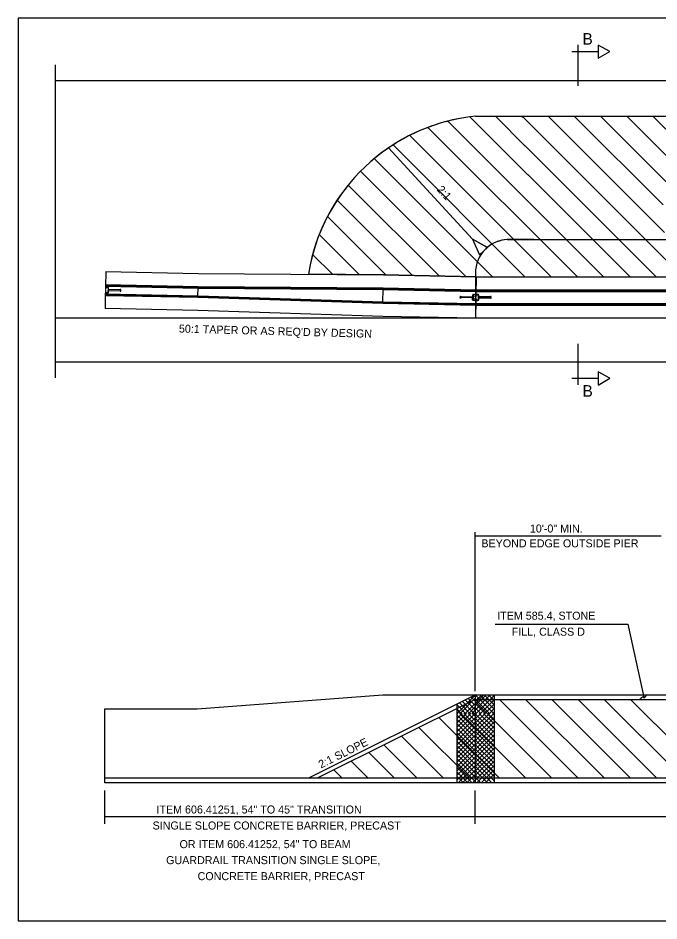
# Model space of a CAD drawing. Extents: x -164 to -43, y -137 to -88.
# Drawn here: x -163.72 to -129.15, y -136.87 to -88.15 of the extents above; entities that cross this region are included whole.
import ezdxf

# ---------------------------------------------------------------- set-up
doc = ezdxf.new("R2010")
doc.units = 0
for name, color, linetype in [('BDR-Clip Boundary', 7, 'Continuous'), ('Bridge-Fill-2', 7, 'Continuous'), ('Bridge-Gen-Slope', 7, 'Continuous'), ('Bridge-Text', 7, 'Continuous'), ('E-Road-Jersey Barrier', 7, 'Continuous'), ('Exist_Roadway', 7, 'Continuous'), ('MedianDropBarrier', 7, 'Continuous'), ('Shear Connectors', 7, 'Continuous'), ('TUBE', 7, 'Continuous')]:
    doc.layers.add(name, color=color, linetype=linetype)

msp = doc.modelspace()

# ---------------------------------------------------------------- linework, layer by layer
at = {"layer": 'BDR-Clip Boundary'}
msp.add_lwpolyline([(-43.411, -88.146), (-163.716, -88.146), (-163.716, -136.872), (-43.411, -136.872)], close=True, dxfattribs=at)
at = {"layer": 'Bridge-Fill-2'}
for p, q in [((-139.039, -93.438), (-79.06, -93.438)), ((-137.33, -100.104), (-128.64, -100.104))]:
    msp.add_line(p, q, dxfattribs=at)
for centre, radius, start, end in [((-138.002, -103.569), 10.184, 95.8468, 170.9805), ((-137.253, -101.901), 1.798, 92.0831, 186.5033)]:
    msp.add_arc(centre, radius, start, end, dxfattribs=at)
at = {"layer": 'Bridge-Gen-Slope'}
msp.add_line((-139.215, -100.076), (-143.739, -95.155), dxfattribs=at)
msp.add_lwpolyline([(-139.215, -100.076), (-138.833, -100.928), (-138.398, -100.529)], close=True, dxfattribs=at)
at = {"layer": 'Bridge-Text'}
for p, q in [((-133.503, -91.804), (-133.503, -89.592)), ((-133.842, -89.956), (-132.425, -89.956)), ((-133.503, -107.944), (-133.503, -105.731)), ((-133.842, -107.583), (-132.425, -107.583)), ((-139.06, -117.65), (-139.06, -115.894)), ((-139.06, -116.094), (-129.039, -116.094)), ((-139.06, -124.47), (-139.06, -117.65)), ((-159.039, -131.636), (-159.039, -129.827)), ((-139.06, -131.636), (-139.06, -129.827)), ((-139.06, -131.246), (-159.039, -131.246)), ((-79.039, -131.246), (-139.06, -131.246))]:
    msp.add_line(p, q, dxfattribs=at)
for points in [[(-132.425, -90.302), (-131.795, -89.956), (-132.425, -89.609), (-132.425, -90.302)], [(-132.425, -107.961), (-131.795, -107.583), (-132.425, -107.237), (-132.425, -107.961)], [(-137.978, -120.858), (-130.826, -120.858), (-129.975, -124.794)]]:
    msp.add_lwpolyline(points, dxfattribs=at)
msp.add_open_spline([(-130.151, -124.889), (-130.019, -124.72), (-129.945, -124.878), (-129.814, -124.674)], degree=2, dxfattribs=at)
at = {"layer": 'E-Road-Jersey Barrier'}
for p, q in [((-161.692, -107.564), (-161.692, -90.664)), ((-161.692, -91.509), (-45.674, -91.509)), ((-139.352, -93.475), (-136.221, -96.606)), ((-139.039, -93.438), (-136.505, -93.438)), ((-137.975, -93.438), (-136.36, -95.053)), ((-136.561, -93.438), (-136.5, -93.499)), ((-136.501, -93.485), (-127.881, -102.104)), ((-135.134, -93.438), (-128.855, -99.716)), ((-133.719, -93.438), (-128.923, -98.234)), ((-132.305, -93.438), (-128.349, -97.394)), ((-130.891, -93.438), (-127.391, -96.937)), ((-129.477, -93.438), (-127.039, -95.876)), ((-140.536, -93.705), (-132.137, -102.104)), ((-142.592, -94.478), (-134.965, -102.104)), ((-141.61, -94.046), (-133.551, -102.104)), ((-143.492, -94.992), (-136.38, -102.104)), ((-143.739, -95.155), (-139.215, -100.076)), ((-139.215, -100.076), (-143.739, -95.155)), ((-136.362, -95.038), (-129.295, -102.104)), ((-144.507, -95.734), (-138.137, -102.104)), ((-145.245, -96.41), (-139.562, -102.094)), ((-136.222, -96.592), (-130.71, -102.104)), ((-145.913, -97.156), (-141.005, -102.065)), ((-146.511, -97.973), (-142.448, -102.036)), ((-147.034, -98.864), (-143.891, -102.007)), ((-147.477, -99.835), (-145.318, -101.994)), ((-138.408, -100.523), (-139.215, -100.076)), ((-135.907, -100.105), (-135.907, -100.104)), ((-147.829, -100.897), (-146.744, -101.983)), ((-139.039, -102.812), (-119.06, -102.812)), ((-139.039, -102.832), (-119.06, -102.832)), ((-139.039, -102.842), (-119.06, -102.842)), ((-139.039, -102.853), (-119.06, -102.853)), ((-139.039, -102.863), (-119.06, -102.863)), ((-139.039, -102.874), (-119.06, -102.874)), ((-139.039, -102.895), (-119.06, -102.895)), ((-139.039, -103.554), (-119.06, -103.554)), ((-139.039, -103.575), (-119.06, -103.575)), ((-139.039, -103.586), (-119.06, -103.586)), ((-139.039, -103.596), (-119.06, -103.596)), ((-139.039, -103.607), (-119.06, -103.607)), ((-139.039, -103.617), (-119.06, -103.617)), ((-139.039, -103.637), (-119.06, -103.637)), ((-119.06, -104.345), (-139.039, -104.345)), ((-139.039, -124.67), (-148.06, -129.17)), ((-140.041, -125.67), (-139.041, -124.67)), ((-139.604, -125.67), (-138.604, -124.67)), ((-139.25, -125.67), (-138.25, -124.67)), ((-139.124, -124.712), (-139.06, -124.777)), ((-139.039, -125.232), (-138.477, -124.67)), ((-139.039, -124.996), (-138.713, -124.67)), ((-139.039, -124.76), (-138.948, -124.67)), ((-139.039, -124.682), (-138.051, -125.67)), ((-139.006, -125.67), (-138.039, -124.703)), ((-138.815, -124.67), (-138.039, -125.446)), ((-138.58, -124.67), (-138.039, -125.21)), ((-138.344, -124.67), (-138.039, -124.975)), ((-138.108, -124.67), (-138.039, -124.739)), ((-138.039, -124.67), (-138.039, -129.422)), ((-139.06, -124.92), (-147.58, -129.17)), ((-140.06, -125.17), (-140.06, -129.422)), ((-140.06, -125.191), (-139.581, -125.67)), ((-139.91, -125.104), (-139.345, -125.67)), ((-139.876, -125.67), (-139.06, -124.854)), ((-139.753, -125.026), (-139.11, -125.67)), ((-139.596, -124.947), (-139.06, -125.484)), ((-139.439, -124.869), (-139.06, -125.248)), ((-139.281, -124.791), (-139.06, -125.012)), ((-139.06, -124.92), (-89.06, -124.92)), ((-139.039, -124.917), (-138.287, -125.67)), ((-139.039, -125.055), (-134.925, -129.17)), ((-139.039, -125.153), (-138.522, -125.67)), ((-138.77, -125.67), (-138.039, -124.939)), ((-138.534, -125.67), (-138.039, -125.174)), ((-137.76, -124.92), (-133.51, -129.17)), ((-136.346, -124.92), (-132.096, -129.17)), ((-134.932, -124.92), (-130.682, -129.17)), ((-133.518, -124.92), (-129.268, -129.17)), ((-132.104, -124.92), (-127.854, -129.17)), ((-130.689, -124.92), (-126.439, -129.17)), ((-140.08, -125.428), (-136.339, -129.17)), ((-140.06, -125.426), (-139.817, -125.67)), ((-140.06, -125.662), (-140.052, -125.67)), ((-140.06, -126.437), (-139.292, -125.67)), ((-140.06, -126.201), (-139.528, -125.67)), ((-140.06, -125.966), (-139.764, -125.67)), ((-140.06, -125.73), (-139.999, -125.67)), ((-140.06, -126.673), (-139.06, -125.673)), ((-139.907, -125.67), (-139.06, -126.517)), ((-139.672, -125.67), (-139.06, -126.281)), ((-139.436, -125.67), (-139.06, -126.046)), ((-139.404, -125.67), (-139.06, -125.325)), ((-139.2, -125.67), (-139.06, -125.81)), ((-139.039, -125.389), (-138.758, -125.67)), ((-139.039, -125.624), (-138.994, -125.67)), ((-139.039, -126.655), (-138.053, -125.67)), ((-139.039, -126.419), (-138.289, -125.67)), ((-139.039, -126.184), (-138.525, -125.67)), ((-139.039, -125.948), (-138.761, -125.67)), ((-139.039, -125.712), (-138.996, -125.67)), ((-139.039, -125.711), (-138.039, -126.711)), ((-138.845, -125.67), (-138.039, -126.475)), ((-138.609, -125.67), (-138.039, -126.24)), ((-138.373, -125.67), (-138.039, -126.004)), ((-138.299, -125.67), (-138.039, -125.41)), ((-138.138, -125.67), (-138.039, -125.768)), ((-138.063, -125.67), (-138.039, -125.646)), ((-141.023, -125.899), (-137.753, -129.17)), ((-140.06, -125.753), (-139.06, -126.753)), ((-140.06, -126.909), (-139.06, -125.909)), ((-140.06, -125.989), (-139.06, -126.989)), ((-140.06, -127.144), (-139.06, -126.144)), ((-139.039, -126.891), (-138.039, -125.891)), ((-139.039, -125.947), (-138.039, -126.947)), ((-139.039, -127.127), (-138.039, -126.127)), ((-139.039, -126.182), (-138.039, -127.182)), ((-142.094, -126.433), (-139.357, -129.17)), ((-140.06, -126.224), (-139.06, -127.224)), ((-140.06, -127.38), (-139.06, -126.38)), ((-140.06, -126.46), (-139.06, -127.46)), ((-140.06, -127.616), (-139.06, -126.616)), ((-139.039, -127.362), (-138.039, -126.362)), ((-139.039, -126.418), (-138.039, -127.418)), ((-139.039, -127.598), (-138.039, -126.598)), ((-139.039, -126.654), (-138.039, -127.654)), ((-143.037, -126.904), (-140.771, -129.17)), ((-140.06, -126.696), (-139.06, -127.696)), ((-140.06, -127.851), (-139.06, -126.851)), ((-140.06, -126.931), (-139.06, -127.931)), ((-140.06, -128.087), (-139.06, -127.087)), ((-140.06, -127.167), (-139.06, -128.167)), ((-139.039, -127.834), (-138.039, -126.834)), ((-139.039, -126.889), (-138.039, -127.889)), ((-139.039, -128.069), (-138.039, -127.069)), ((-139.039, -127.125), (-138.039, -128.125)), ((-143.981, -127.374), (-142.186, -129.17)), ((-140.06, -128.323), (-139.06, -127.323)), ((-140.06, -127.403), (-139.06, -128.403)), ((-140.06, -128.558), (-139.06, -127.558)), ((-140.06, -127.638), (-139.06, -128.638)), ((-139.039, -128.305), (-138.039, -127.305)), ((-139.039, -127.361), (-138.039, -128.361)), ((-139.039, -128.541), (-138.039, -127.541)), ((-139.039, -127.597), (-138.039, -128.597)), ((-144.799, -127.783), (-143.413, -129.17)), ((-140.06, -128.794), (-139.06, -127.794)), ((-140.06, -127.874), (-139.06, -128.874)), ((-140.06, -129.03), (-139.06, -128.03)), ((-140.06, -128.11), (-138.75, -129.42)), ((-139.039, -128.776), (-138.039, -127.776)), ((-139.039, -127.832), (-138.039, -128.832)), ((-139.039, -129.012), (-138.039, -128.012)), ((-139.039, -128.068), (-138.039, -129.068)), ((-145.743, -128.253), (-144.827, -129.17)), ((-140.06, -129.266), (-139.06, -128.266)), ((-140.06, -128.346), (-138.986, -129.42)), ((-140.06, -128.581), (-139.222, -129.42)), ((-139.978, -129.42), (-139.06, -128.501)), ((-139.211, -129.42), (-138.039, -128.248)), ((-139.039, -128.304), (-138.039, -129.304)), ((-139.039, -128.539), (-138.159, -129.42)), ((-138.975, -129.42), (-138.039, -128.484)), ((-146.687, -128.724), (-146.241, -129.17)), ((-140.06, -128.817), (-139.457, -129.42)), ((-139.693, -129.42), (-140.06, -129.053)), ((-139.742, -129.42), (-139.06, -128.737)), ((-139.507, -129.42), (-139.06, -128.973)), ((-139.039, -128.775), (-138.394, -129.42)), ((-139.039, -129.011), (-138.88, -129.17)), ((-138.739, -129.42), (-138.039, -128.719)), ((-138.504, -129.42), (-138.039, -128.955))]:
    msp.add_line(p, q, dxfattribs=at)
for points in [[(-136.505, -93.438), (-134.99, -93.438), (-127.039, -93.438)], [(-139.215, -100.076), (-138.833, -100.928), (-138.616, -100.728)], [(-135.907, -100.104), (-137.318, -100.104), (-137.33, -100.104)], [(-137.33, -100.104), (-137.33, -100.105)], [(-139.039, -102.104), (-144.008, -102.005), (-148.06, -101.972)], [(-139.039, -102.104), (-139.039, -103.058), (-138.987, -103.058)], [(-139.039, -102.104), (-119.06, -102.104)], [(-138.988, -103.391), (-139.039, -103.391), (-139.039, -104.345)], [(-119.06, -129.17), (-119.06, -129.42), (-139.039, -129.42), (-139.039, -129.17)]]:
    msp.add_lwpolyline(points, dxfattribs=at)
msp.add_lwpolyline([(-139.039, -124.67), (-119.06, -124.67), (-119.06, -129.17), (-139.039, -129.17)], close=True, dxfattribs=at)
for centre, radius, start, end in [((-138.002, -103.569), 10.184, 95.8468, 124.2873), ((-138.002, -103.569), 10.184, 124.2873, 170.9791), ((-137.253, -101.901), 1.798, 92.4437, 129.9788), ((-137.253, -101.901), 1.798, 139.2932, 186.4889)]:
    msp.add_arc(centre, radius, start, end, dxfattribs=at)
at = {"layer": 'Exist_Roadway'}
for p, q in [((-139.053, -104.344), (-161.692, -104.344)), ((-45.674, -106.718), (-161.692, -106.718))]:
    msp.add_line(p, q, dxfattribs=at)
at = {"layer": 'MedianDropBarrier'}
for p, q in [((-159.002, -102.594), (-154.003, -102.694)), ((-159.002, -102.615), (-154.003, -102.715)), ((-159.001, -102.552), (-154.002, -102.652)), ((-159.001, -102.563), (-154.002, -102.663)), ((-159.001, -102.573), (-154.002, -102.673)), ((-159.001, -102.584), (-154.002, -102.684)), ((-159, -102.533), (-154.001, -102.633)), ((-154.013, -103.217), (-154.001, -102.633)), ((-154.003, -102.694), (-144.023, -102.774)), ((-154.003, -102.715), (-144.023, -102.795)), ((-154.002, -102.652), (-144.022, -102.732)), ((-154.002, -102.663), (-144.022, -102.742)), ((-154.002, -102.673), (-144.023, -102.753)), ((-154.002, -102.684), (-144.023, -102.763)), ((-154.001, -102.633), (-144.022, -102.712)), ((-144.038, -103.537), (-144.022, -102.712)), ((-144.023, -102.753), (-139.024, -102.853)), ((-144.023, -102.763), (-139.024, -102.863)), ((-144.023, -102.774), (-139.024, -102.874)), ((-144.023, -102.795), (-139.024, -102.895)), ((-144.022, -102.712), (-139.023, -102.812)), ((-144.022, -102.732), (-139.023, -102.832)), ((-144.022, -102.742), (-139.023, -102.842)), ((-159.012, -103.097), (-154.013, -103.197)), ((-159.012, -103.117), (-154.013, -103.217)), ((-159.011, -103.056), (-154.012, -103.156)), ((-159.011, -103.066), (-154.012, -103.166)), ((-159.011, -103.076), (-154.012, -103.176)), ((-159.011, -103.087), (-154.012, -103.187)), ((-159.01, -103.035), (-154.011, -103.135)), ((-154.013, -103.197), (-144.038, -103.517)), ((-154.013, -103.217), (-144.038, -103.537)), ((-154.012, -103.156), (-144.037, -103.475)), ((-154.012, -103.166), (-144.037, -103.486)), ((-154.012, -103.176), (-144.038, -103.496)), ((-154.012, -103.187), (-144.038, -103.506)), ((-154.011, -103.135), (-144.037, -103.454)), ((-144.038, -103.496), (-139.039, -103.596)), ((-144.038, -103.506), (-139.039, -103.606)), ((-144.038, -103.517), (-139.039, -103.617)), ((-144.038, -103.537), (-139.039, -103.637)), ((-144.037, -103.454), (-139.038, -103.554)), ((-144.037, -103.475), (-139.038, -103.575)), ((-144.037, -103.486), (-139.038, -103.586))]:
    msp.add_line(p, q, dxfattribs=at)
for points in [[(-158.986, -101.825), (-159.003, -102.658), (-158.951, -102.659)], [(-158.986, -101.825), (-154.011, -101.925), (-144.008, -102.005), (-144.008, -102.005), (-139.009, -102.105)], [(-139.009, -102.105), (-139.028, -103.058), (-139.08, -103.057)], [(-158.959, -102.992), (-159.01, -102.991), (-159.026, -103.825)], [(-139.085, -103.39), (-139.034, -103.391), (-139.053, -104.344)], [(-139.053, -104.344), (-144.052, -104.244), (-144.052, -104.244), (-154.027, -103.925), (-159.026, -103.825)], [(-139.06, -129.17), (-139.06, -129.42), (-159.039, -129.42), (-159.039, -129.17)]]:
    msp.add_lwpolyline(points, dxfattribs=at)
msp.add_lwpolyline([(-159.039, -129.17), (-159.039, -125.42), (-154.049, -125.42), (-144.049, -124.67), (-139.06, -124.67), (-139.06, -129.17)], close=True, dxfattribs=at)
at = {"layer": 'Shear Connectors'}
for points in [[(-158.204, -102.815), (-158.839, -102.802), (-158.84, -102.854), (-158.205, -102.867)], [(-139.833, -103.182), (-139.197, -103.195), (-139.198, -103.247), (-139.834, -103.234)], [(-138.237, -103.198), (-138.872, -103.198), (-138.872, -103.251), (-138.237, -103.251)]]:
    msp.add_lwpolyline(points, dxfattribs=at)
for points in [[(-158.205, -102.888), (-158.174, -102.888), (-158.172, -102.795), (-158.203, -102.794)], [(-139.834, -103.255), (-139.865, -103.255), (-139.863, -103.161), (-139.832, -103.161)], [(-138.237, -103.271), (-138.206, -103.271), (-138.206, -103.178), (-138.237, -103.178)]]:
    msp.add_lwpolyline(points, close=True, dxfattribs=at)
at = {"layer": 'TUBE'}
for p, q in [((-159.006, -102.799), (-158.98, -102.799)), ((-158.98, -102.799), (-158.978, -102.7)), ((-158.962, -102.685), (-158.878, -102.687)), ((-158.863, -102.703), (-158.868, -102.953)), ((-158.981, -102.851), (-159.007, -102.851)), ((-158.983, -102.95), (-158.981, -102.851)), ((-158.884, -102.968), (-158.967, -102.966)), ((-139.169, -103.097), (-139.174, -103.347)), ((-139.07, -103.083), (-139.153, -103.081)), ((-139.06, -103.349), (-139.058, -103.25)), ((-139.058, -103.25), (-139.032, -103.25)), ((-139.057, -103.198), (-139.055, -103.099)), ((-139.031, -103.198), (-139.057, -103.198)), ((-139.039, -103.198), (-139.013, -103.198)), ((-139.013, -103.251), (-139.039, -103.251)), ((-139.013, -103.198), (-139.013, -103.099)), ((-139.013, -103.349), (-139.013, -103.251)), ((-138.997, -103.084), (-138.914, -103.084)), ((-138.898, -103.099), (-138.898, -103.349)), ((-139.159, -103.362), (-139.076, -103.364)), ((-138.914, -103.365), (-138.997, -103.365))]:
    msp.add_line(p, q, dxfattribs=at)
for points in [[(-159.004, -102.7), (-159.006, -102.799)], [(-158.878, -102.661), (-158.961, -102.659)], [(-158.842, -102.953), (-158.837, -102.703)], [(-159.007, -102.851), (-159.009, -102.95)], [(-158.968, -102.992), (-158.885, -102.994)], [(-139.2, -103.346), (-139.195, -103.096)], [(-139.153, -103.055), (-139.069, -103.057)], [(-139.039, -103.099), (-139.039, -103.198)], [(-139.039, -103.251), (-139.039, -103.349)], [(-139.032, -103.25), (-139.034, -103.349)], [(-139.029, -103.099), (-139.031, -103.198)], [(-138.914, -103.058), (-138.997, -103.058)], [(-138.872, -103.349), (-138.872, -103.099)], [(-139.076, -103.39), (-139.159, -103.389)], [(-138.997, -103.391), (-138.914, -103.391)]]:
    msp.add_lwpolyline(points, dxfattribs=at)
for centre, radius, start, end in [((-158.962, -102.701), 0.0417, 88.854, 178.854), ((-158.962, -102.701), 0.0156, 88.854, 178.854), ((-158.879, -102.702), 0.0417, 358.854, 88.854), ((-158.879, -102.702), 0.0156, 358.854, 88.854), ((-158.967, -102.951), 0.0417, 178.854, 268.854), ((-158.967, -102.951), 0.0156, 178.854, 268.854), ((-158.884, -102.952), 0.0417, 268.854, 358.854), ((-158.884, -102.952), 0.0156, 268.854, 358.854), ((-139.154, -103.097), 0.0417, 88.854, 178.854), ((-139.154, -103.097), 0.0156, 88.854, 178.854), ((-139.07, -103.099), 0.0156, 358.854, 88.854), ((-139.07, -103.099), 0.0417, 358.854, 88.854), ((-138.997, -103.099), 0.0417, 90, 180), ((-138.997, -103.099), 0.0156, 90, 180), ((-138.914, -103.099), 0.0417, 0, 90), ((-138.914, -103.099), 0.0156, 0, 90), ((-139.159, -103.347), 0.0417, 178.854, 268.854), ((-139.159, -103.347), 0.0156, 178.854, 268.854), ((-139.075, -103.349), 0.0417, 268.854, 358.854), ((-139.075, -103.349), 0.0156, 268.854, 358.854), ((-138.997, -103.349), 0.0417, 180, 270), ((-138.997, -103.349), 0.0156, 180, 270), ((-138.914, -103.349), 0.0417, 270, 0), ((-138.914, -103.349), 0.0156, 270, 0)]:
    msp.add_arc(centre, radius, start, end, dxfattribs=at)

# ---------------------------------------------------------------- texts
at = {"layer": 'Bridge-Gen-Slope'}
msp.add_text('2:1', height=0.432, rotation=312.5868, dxfattribs=at).set_placement((-141.161, -97.425))
at = {"layer": 'Bridge-Text'}
for s, height, p in [('B', 0.624, (-133.277, -89.58)), ('B', 0.624, (-133.275, -108.581)), ('10\'-0" MIN.', 0.432, (-136.114, -115.91)), ('BEYOND EDGE OUTSIDE PIER', 0.432, (-138.729, -116.71)), ('ITEM 585.4, STONE', 0.432, (-137.876, -120.615)), ('FILL, CLASS D', 0.432, (-137.093, -121.479)), ('ITEM 606.41251, 54" TO 45" TRANSITION', 0.432, (-156.253, -131.074)), ('SINGLE SLOPE CONCRETE BARRIER, PRECAST', 0.432, (-156.462, -131.938)), ('OR ITEM 606.41252, 54" TO BEAM', 0.432, (-155.007, -132.943)), ('GUARDRAIL TRANSITION SINGLE SLOPE,', 0.432, (-155.733, -133.807)), ('CONCRETE BARRIER, PRECAST', 0.432, (-154.034, -134.671))]:
    msp.add_text(s, height=height, dxfattribs=at).set_placement(p)
for s, rotation, p in [("50:1 TAPER OR AS REQ'D BY DESIGN", 358.4413, (-155.046, -105.117)), ('2:1 SLOPE', 26.5651, (-147.38, -128.65))]:
    msp.add_text(s, height=0.432, rotation=rotation, dxfattribs=at).set_placement(p)

doc.saveas('drawing.dxf')
